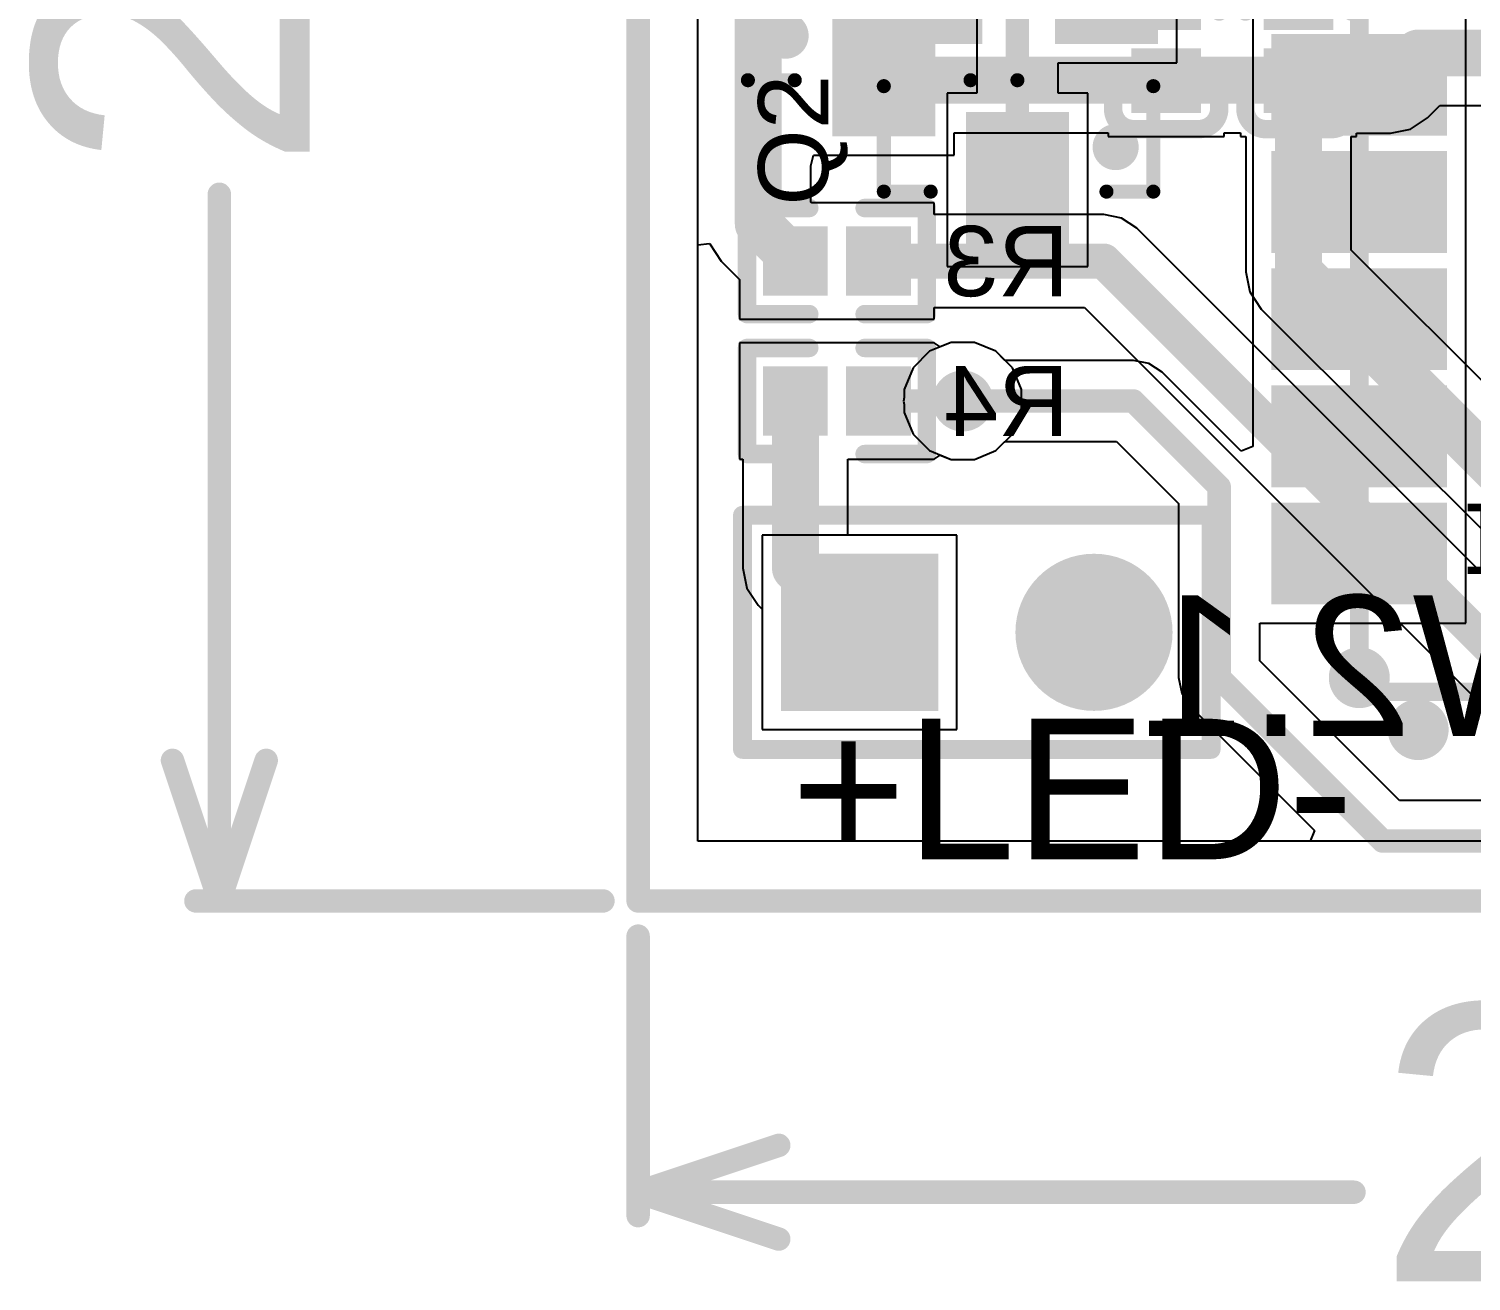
# Model space of a CAD drawing. Header units: millimetres. Extents: x -0.26 to 1.09, y -0.16 to 1.1.
# Drawn here: x -0.26 to 0.355, y -0.162 to 0.372 of the extents above; entities that cross this region are included whole.
import ezdxf

# ---------------------------------------------------------------- set-up
doc = ezdxf.new("R2010")
doc.units = ezdxf.units.MM
doc.header["$MEASUREMENT"] = 0
for name, color, linetype in [('BottomLayer', 5, 'Continuous'), ('BottomOverlay', 54, 'Continuous'), ('BottomPaste', 16, 'Continuous'), ('BottomSolder', 6, 'Continuous'), ('KeepOutLayer', 6, 'Continuous'), ('Mechanical2', 216, 'Continuous'), ('Mechanical3', 76, 'Continuous'), ('MultiLayer', 9, 'Continuous'), ('PadHoleLayer', 156, 'Continuous'), ('TopLayer', 1, 'Continuous'), ('TopOverlay', 2, 'Continuous'), ('TopPaste', 8, 'Continuous'), ('TopSolder', 216, 'Continuous'), ('ViaHoleLayer', 16, 'Continuous')]:
    doc.layers.add(name, color=color, linetype=linetype)
doc.styles.add('Arial', font='arial.ttf', dxfattribs={"height": 0.2})

# ---------------------------------------------------------------- blocks, each defined once
blk = doc.blocks.new('ESP_32S_3')
at = {"layer": 'TopLayer'}
for points in [[(-0.3488, -0.19856), (-0.28187, -0.19856), (-0.28187, -0.23399), (-0.3488, -0.23399)], [(-0.3488, -0.24856), (-0.28187, -0.24856), (-0.28187, -0.28399), (-0.3488, -0.28399)], [(-0.3488, -0.29856), (-0.28187, -0.29856), (-0.28187, -0.33399), (-0.3488, -0.33399)], [(-0.3488, -0.34856), (-0.28187, -0.34856), (-0.28187, -0.38399), (-0.3488, -0.38399)], [(-0.3488, -0.39856), (-0.28187, -0.39856), (-0.28187, -0.43399), (-0.3488, -0.43399)]]:
    blk.add_hatch(color=1, dxfattribs=at).paths.add_polyline_path(points)
at = {"layer": 'TopPaste'}
for points in [[(-0.3488, -0.19856), (-0.28187, -0.19856), (-0.28187, -0.23399), (-0.3488, -0.23399)], [(-0.3488, -0.24856), (-0.28187, -0.24856), (-0.28187, -0.28399), (-0.3488, -0.28399)], [(-0.3488, -0.29856), (-0.28187, -0.29856), (-0.28187, -0.33399), (-0.3488, -0.33399)], [(-0.3488, -0.34856), (-0.28187, -0.34856), (-0.28187, -0.38399), (-0.3488, -0.38399)], [(-0.3488, -0.39856), (-0.28187, -0.39856), (-0.28187, -0.43399), (-0.3488, -0.43399)]]:
    blk.add_hatch(color=8, dxfattribs=at).paths.add_polyline_path(points)
at = {"layer": 'TopSolder'}
for points in [[(-0.3528, -0.19456), (-0.27787, -0.19456), (-0.27787, -0.23799), (-0.3528, -0.23799)], [(-0.3528, -0.24456), (-0.27787, -0.24456), (-0.27787, -0.28799), (-0.3528, -0.28799)], [(-0.3528, -0.29456), (-0.27787, -0.29456), (-0.27787, -0.33799), (-0.3528, -0.33799)], [(-0.3528, -0.34456), (-0.27787, -0.34456), (-0.27787, -0.38799), (-0.3528, -0.38799)], [(-0.3528, -0.39456), (-0.27787, -0.39456), (-0.27787, -0.43799), (-0.3528, -0.43799)]]:
    blk.add_hatch(color=216, dxfattribs=at).paths.add_polyline_path(points)
at = {"layer": 'TopOverlay', "const_width": 0.00787}
for points in [[(-0.31533, -0.47533), (-0.31533, 0.52861)], [(-0.31533, -0.47533), (0.39333, -0.47533)]]:
    blk.add_lwpolyline(points, dxfattribs=at)
at = {"layer": 'TopOverlay', "const_width": 0.00394}
blk.add_lwpolyline([(-0.3173, -0.47533, 1), (-0.31336, -0.47533, 1)], format="xyb", close=True, dxfattribs=at)
blk.add_lwpolyline([(-0.3173, -0.47533, 1), (-0.31336, -0.47533, 1)], format="xyb", close=True, dxfattribs=at)
at = {"layer": 'Mechanical3'}
blk.add_text('IO14', height=0.03, rotation=360, dxfattribs=at).set_placement((-0.272, -0.425))
blk = doc.blocks.new('0402_B_8')
at = {"layer": 'BottomLayer'}
for points in [[(-0.02953, 0.0128), (-0.00591, 0.0128), (-0.00591, -0.0128), (-0.02953, -0.0128)], [(0.00591, 0.0128), (0.02953, 0.0128), (0.02953, -0.0128), (0.00591, -0.0128)]]:
    blk.add_hatch(color=5, dxfattribs=at).paths.add_polyline_path(points)
at = {"layer": 'BottomPaste'}
for points in [[(-0.02953, 0.0128), (-0.00591, 0.0128), (-0.00591, -0.0128), (-0.02953, -0.0128)], [(0.00591, 0.0128), (0.02953, 0.0128), (0.02953, -0.0128), (0.00591, -0.0128)]]:
    blk.add_hatch(color=16, dxfattribs=at).paths.add_polyline_path(points)
at = {"layer": 'BottomSolder'}
for points in [[(-0.03153, 0.0148), (-0.00391, 0.0148), (-0.00391, -0.0148), (-0.03153, -0.0148)], [(0.00391, 0.0148), (0.03153, 0.0148), (0.03153, -0.0148), (0.00391, -0.0148)]]:
    blk.add_hatch(color=6, dxfattribs=at).paths.add_polyline_path(points)
at = {"layer": 'BottomOverlay', "const_width": 0.00787}
for points in [[(-0.01181, 0.02264), (-0.03839, 0.02264)], [(-0.03839, 0.02264), (-0.03839, -0.02264)], [(0.03839, 0.02264), (0.01181, 0.02264)], [(0.03839, 0.02264), (0.03839, -0.02264)], [(-0.01181, -0.02264), (-0.03839, -0.02264)], [(0.03839, -0.02264), (0.01181, -0.02264)]]:
    blk.add_lwpolyline(points, dxfattribs=at)
at = {"layer": 'BottomOverlay', "const_width": 0.00394}
for points in [[(-0.04035, 0.02264, 1), (-0.03642, 0.02264, 1)], [(-0.04035, 0.02264, 1), (-0.03642, 0.02264, 1)], [(-0.01378, 0.02264, 1), (-0.00984, 0.02264, 1)], [(0.00984, 0.02264, 1), (0.01378, 0.02264, 1)], [(0.03642, 0.02264, 1), (0.04035, 0.02264, 1)], [(0.03642, 0.02264, 1), (0.04035, 0.02264, 1)], [(-0.04035, -0.02264, 1), (-0.03642, -0.02264, 1)], [(-0.04035, -0.02264, 1), (-0.03642, -0.02264, 1)], [(-0.01378, -0.02264, 1), (-0.00984, -0.02264, 1)], [(0.00984, -0.02264, 1), (0.01378, -0.02264, 1)], [(0.03642, -0.02264, 1), (0.04035, -0.02264, 1)], [(0.03642, -0.02264, 1), (0.04035, -0.02264, 1)]]:
    blk.add_lwpolyline(points, format="xyb", close=True, dxfattribs=at)
blk = doc.blocks.new('SOT_23_9')
at = {"layer": 'TopLayer'}
for points in [[(0.02, 0.105), (0.056, 0.105), (0.056, 0.055), (0.02, 0.055)], [(-0.018, 0.018), (0.018, 0.018), (0.018, -0.018), (-0.018, -0.018)], [(0.057, 0.018), (0.093, 0.018), (0.093, -0.018), (0.057, -0.018)]]:
    blk.add_hatch(color=1, dxfattribs=at).paths.add_polyline_path(points)
at = {"layer": 'TopPaste'}
for points in [[(0.02, 0.105), (0.056, 0.105), (0.056, 0.055), (0.02, 0.055)], [(-0.018, 0.018), (0.018, 0.018), (0.018, -0.018), (-0.018, -0.018)], [(0.057, 0.018), (0.093, 0.018), (0.093, -0.018), (0.057, -0.018)]]:
    blk.add_hatch(color=8, dxfattribs=at).paths.add_polyline_path(points)
at = {"layer": 'TopSolder'}
for points in [[(0.016, 0.109), (0.06, 0.109), (0.06, 0.051), (0.016, 0.051)], [(-0.022, 0.022), (0.022, 0.022), (0.022, -0.022), (-0.022, -0.022)], [(0.053, 0.022), (0.097, 0.022), (0.097, -0.022), (0.053, -0.022)]]:
    blk.add_hatch(color=216, dxfattribs=at).paths.add_polyline_path(points)
at = {"layer": 'TopOverlay', "const_width": 0.006}
for points in [[(-0.02, 0.085), (-0.02, 0.04)], [(0, 0.085), (-0.02, 0.085)], [(0.095, 0.085), (0.075, 0.085)], [(0.095, 0.085), (0.095, 0.04)], [(0.04, -0.005), (0.035, -0.005)]]:
    blk.add_lwpolyline(points, dxfattribs=at)
at = {"layer": 'TopOverlay'}
for points, const_width in [([(-0.0215, 0.085, 1), (-0.0185, 0.085, 1)], 0.003), ([(-0.0215, 0.085, 1), (-0.0185, 0.085, 1)], 0.003), ([(-0.0015, 0.085, 1), (0.0015, 0.085, 1)], 0.003), ([(0.0735, 0.085, 1), (0.0765, 0.085, 1)], 0.003), ([(0.0935, 0.085, 1), (0.0965, 0.085, 1)], 0.003), ([(0.0935, 0.085, 1), (0.0965, 0.085, 1)], 0.003), ([(0.001, 0.066, 1), (-0.00884, 0.066, 1)], 0.00984), ([(-0.0113, 0.066, 1), (-0.00638, 0.066, 1)], 0.00492), ([(-0.00146, 0.066, 1), (0.00346, 0.066, 1)], 0.00492), ([(-0.0215, 0.04, 1), (-0.0185, 0.04, 1)], 0.003), ([(0.0935, 0.04, 1), (0.0965, 0.04, 1)], 0.003), ([(0.0335, -0.005, 1), (0.0365, -0.005, 1)], 0.003), ([(0.0385, -0.005, 1), (0.0415, -0.005, 1)], 0.003)]:
    blk.add_lwpolyline(points, format="xyb", close=True, dxfattribs=dict(at, const_width=const_width))
blk = doc.blocks.new('HDR1X2_10')
at = {"layer": 'BottomLayer'}
blk.add_hatch(color=5, dxfattribs=at).paths.add_polyline_path([(-0.02953, 0.02953), (0.02953, 0.02953), (0.02953, -0.02953), (-0.02953, -0.02953)])
h = blk.add_hatch(color=5, dxfattribs=at)
edge = h.paths.add_edge_path()
edge.add_arc((0.1, 0), 0.02953, 0, 360)
at = {"layer": 'BottomSolder'}
blk.add_hatch(color=6, dxfattribs=at).paths.add_polyline_path([(-0.03353, 0.03353), (0.03353, 0.03353), (0.03353, -0.03353), (-0.03353, -0.03353)])
h = blk.add_hatch(color=6, dxfattribs=at)
edge = h.paths.add_edge_path()
edge.add_arc((0.1, 0), 0.03353, 0, 360)
at = {"layer": 'MultiLayer'}
blk.add_hatch(color=9, dxfattribs=at).paths.add_polyline_path([(-0.02953, 0.02953), (0.02953, 0.02953), (0.02953, -0.02953), (-0.02953, -0.02953)])
h = blk.add_hatch(color=9, dxfattribs=at)
edge = h.paths.add_edge_path()
edge.add_arc((0.1, 0), 0.02953, 0, 360)
at = {"layer": 'PadHoleLayer'}
h = blk.add_hatch(color=156, dxfattribs=at)
edge = h.paths.add_edge_path()
edge.add_arc((0, 0), 0.01772, 0, 360)
h = blk.add_hatch(color=156, dxfattribs=at)
edge = h.paths.add_edge_path()
edge.add_arc((0.1, 0), 0.01772, 0, 360)
at = {"layer": 'TopLayer'}
blk.add_hatch(color=1, dxfattribs=at).paths.add_polyline_path([(-0.02953, 0.02953), (0.02953, 0.02953), (0.02953, -0.02953), (-0.02953, -0.02953)])
h = blk.add_hatch(color=1, dxfattribs=at)
edge = h.paths.add_edge_path()
edge.add_arc((0.1, 0), 0.02953, 0, 360)
at = {"layer": 'TopSolder'}
blk.add_hatch(color=216, dxfattribs=at).paths.add_polyline_path([(-0.03353, 0.03353), (0.03353, 0.03353), (0.03353, -0.03353), (-0.03353, -0.03353)])
h = blk.add_hatch(color=216, dxfattribs=at)
edge = h.paths.add_edge_path()
edge.add_arc((0.1, 0), 0.03353, 0, 360)
at = {"layer": 'TopOverlay', "const_width": 0.008}
for points in [[(-0.05, -0.05), (-0.05, 0.05)], [(-0.05, 0.05), (0.15, 0.05)], [(0.15, -0.05), (0.15, 0.05)], [(-0.05, -0.05), (0.15, -0.05)]]:
    blk.add_lwpolyline(points, dxfattribs=at)
at = {"layer": 'TopOverlay', "const_width": 0.004}
for points in [[(-0.052, 0.05, 1), (-0.048, 0.05, 1)], [(-0.052, 0.05, 1), (-0.048, 0.05, 1)], [(0.148, 0.05, 1), (0.152, 0.05, 1)], [(0.148, 0.05, 1), (0.152, 0.05, 1)], [(-0.052, -0.05, 1), (-0.048, -0.05, 1)], [(-0.052, -0.05, 1), (-0.048, -0.05, 1)], [(0.148, -0.05, 1), (0.152, -0.05, 1)], [(0.148, -0.05, 1), (0.152, -0.05, 1)]]:
    blk.add_lwpolyline(points, format="xyb", close=True, dxfattribs=at)
blk = doc.blocks.new('0402_B_16')
at = {"layer": 'BottomLayer'}
for points in [[(-0.02953, 0.0128), (-0.00591, 0.0128), (-0.00591, -0.0128), (-0.02953, -0.0128)], [(0.00591, 0.0128), (0.02953, 0.0128), (0.02953, -0.0128), (0.00591, -0.0128)]]:
    blk.add_hatch(color=5, dxfattribs=at).paths.add_polyline_path(points)
at = {"layer": 'BottomPaste'}
for points in [[(-0.02953, 0.0128), (-0.00591, 0.0128), (-0.00591, -0.0128), (-0.02953, -0.0128)], [(0.00591, 0.0128), (0.02953, 0.0128), (0.02953, -0.0128), (0.00591, -0.0128)]]:
    blk.add_hatch(color=16, dxfattribs=at).paths.add_polyline_path(points)
at = {"layer": 'BottomSolder'}
for points in [[(-0.03153, 0.0148), (-0.00391, 0.0148), (-0.00391, -0.0148), (-0.03153, -0.0148)], [(0.00391, 0.0148), (0.03153, 0.0148), (0.03153, -0.0148), (0.00391, -0.0148)]]:
    blk.add_hatch(color=6, dxfattribs=at).paths.add_polyline_path(points)
at = {"layer": 'BottomOverlay', "const_width": 0.00787}
for points in [[(-0.03839, -0.02264), (-0.03839, 0.02264)], [(-0.03839, 0.02264), (-0.01181, 0.02264)], [(0.01181, 0.02264), (0.03839, 0.02264)], [(0.03839, -0.02264), (0.03839, 0.02264)], [(-0.03839, -0.02264), (-0.01181, -0.02264)], [(0.01181, -0.02264), (0.03839, -0.02264)]]:
    blk.add_lwpolyline(points, dxfattribs=at)
at = {"layer": 'BottomOverlay', "const_width": 0.00394}
for points in [[(-0.04035, 0.02264, 1), (-0.03642, 0.02264, 1)], [(-0.04035, 0.02264, 1), (-0.03642, 0.02264, 1)], [(-0.01378, 0.02264, 1), (-0.00984, 0.02264, 1)], [(0.00984, 0.02264, 1), (0.01378, 0.02264, 1)], [(0.03642, 0.02264, 1), (0.04035, 0.02264, 1)], [(0.03642, 0.02264, 1), (0.04035, 0.02264, 1)], [(-0.04035, -0.02264, 1), (-0.03642, -0.02264, 1)], [(-0.04035, -0.02264, 1), (-0.03642, -0.02264, 1)], [(-0.01378, -0.02264, 1), (-0.00984, -0.02264, 1)], [(0.00984, -0.02264, 1), (0.01378, -0.02264, 1)], [(0.03642, -0.02264, 1), (0.04035, -0.02264, 1)], [(0.03642, -0.02264, 1), (0.04035, -0.02264, 1)]]:
    blk.add_lwpolyline(points, format="xyb", close=True, dxfattribs=at)
blk = doc.blocks.new('SOT_23_B_17')
at = {"layer": 'BottomLayer'}
for points in [[(-0.018, 0.018), (0.018, 0.018), (0.018, -0.018), (-0.018, -0.018)], [(0.057, 0.018), (0.093, 0.018), (0.093, -0.018), (0.057, -0.018)], [(0.02, -0.055), (0.056, -0.055), (0.056, -0.105), (0.02, -0.105)]]:
    blk.add_hatch(color=5, dxfattribs=at).paths.add_polyline_path(points)
at = {"layer": 'BottomPaste'}
for points in [[(-0.018, 0.018), (0.018, 0.018), (0.018, -0.018), (-0.018, -0.018)], [(0.057, 0.018), (0.093, 0.018), (0.093, -0.018), (0.057, -0.018)], [(0.02, -0.055), (0.056, -0.055), (0.056, -0.105), (0.02, -0.105)]]:
    blk.add_hatch(color=16, dxfattribs=at).paths.add_polyline_path(points)
at = {"layer": 'BottomSolder'}
for points in [[(-0.022, 0.022), (0.022, 0.022), (0.022, -0.022), (-0.022, -0.022)], [(0.053, 0.022), (0.097, 0.022), (0.097, -0.022), (0.053, -0.022)], [(0.016, -0.051), (0.06, -0.051), (0.06, -0.109), (0.016, -0.109)]]:
    blk.add_hatch(color=6, dxfattribs=at).paths.add_polyline_path(points)
at = {"layer": 'BottomOverlay', "const_width": 0.006}
for points in [[(0.035, 0.005), (0.04, 0.005)], [(-0.02, -0.085), (-0.02, -0.04)], [(0.095, -0.085), (0.095, -0.04)], [(-0.02, -0.085), (0, -0.085)], [(0.075, -0.085), (0.095, -0.085)]]:
    blk.add_lwpolyline(points, dxfattribs=at)
at = {"layer": 'BottomOverlay'}
for points, const_width in [([(0.0335, 0.005, 1), (0.0365, 0.005, 1)], 0.003), ([(0.0385, 0.005, 1), (0.0415, 0.005, 1)], 0.003), ([(-0.0215, -0.04, 1), (-0.0185, -0.04, 1)], 0.003), ([(0.0935, -0.04, 1), (0.0965, -0.04, 1)], 0.003), ([(0.001, -0.066, 1), (-0.00884, -0.066, 1)], 0.00984), ([(-0.0113, -0.066, 1), (-0.00638, -0.066, 1)], 0.00492), ([(-0.00146, -0.066, 1), (0.00346, -0.066, 1)], 0.00492), ([(-0.0215, -0.085, 1), (-0.0185, -0.085, 1)], 0.003), ([(-0.0215, -0.085, 1), (-0.0185, -0.085, 1)], 0.003), ([(-0.0015, -0.085, 1), (0.0015, -0.085, 1)], 0.003), ([(0.0735, -0.085, 1), (0.0765, -0.085, 1)], 0.003), ([(0.0935, -0.085, 1), (0.0965, -0.085, 1)], 0.003), ([(0.0935, -0.085, 1), (0.0965, -0.085, 1)], 0.003)]:
    blk.add_lwpolyline(points, format="xyb", close=True, dxfattribs=dict(at, const_width=const_width))
blk = doc.blocks.new('0402C_B_19')
at = {"layer": 'BottomLayer'}
for points in [[(-0.02953, 0.0128), (-0.00591, 0.0128), (-0.00591, -0.0128), (-0.02953, -0.0128)], [(0.00591, 0.0128), (0.02953, 0.0128), (0.02953, -0.0128), (0.00591, -0.0128)]]:
    blk.add_hatch(color=5, dxfattribs=at).paths.add_polyline_path(points)
at = {"layer": 'BottomPaste'}
for points in [[(-0.02953, 0.0128), (-0.00591, 0.0128), (-0.00591, -0.0128), (-0.02953, -0.0128)], [(0.00591, 0.0128), (0.02953, 0.0128), (0.02953, -0.0128), (0.00591, -0.0128)]]:
    blk.add_hatch(color=16, dxfattribs=at).paths.add_polyline_path(points)
at = {"layer": 'BottomSolder'}
for points in [[(-0.03153, 0.0148), (-0.00391, 0.0148), (-0.00391, -0.0148), (-0.03153, -0.0148)], [(0.00391, 0.0148), (0.03153, 0.0148), (0.03153, -0.0148), (0.00391, -0.0148)]]:
    blk.add_hatch(color=6, dxfattribs=at).paths.add_polyline_path(points)
at = {"layer": 'BottomOverlay', "const_width": 0.00787}
for points in [[(-0.03839, 0.01398, -0.414214), (-0.02972, 0.02264)], [(0.02972, 0.02264, -0.414214), (0.03839, 0.01398)], [(-0.02972, -0.02264, -0.414214), (-0.03839, -0.01398)], [(0.03839, -0.01398, -0.414214), (0.02972, -0.02264)]]:
    blk.add_lwpolyline(points, format="xyb", dxfattribs=at)
at = {"layer": 'BottomOverlay', "const_width": 0.00394}
for points in [[(-0.03169, 0.02264, 1), (-0.02776, 0.02264, 1)], [(-0.0315, 0.02264, 1), (-0.02756, 0.02264, 1)], [(-0.01378, 0.02264, 1), (-0.00984, 0.02264, 1)], [(0.00984, 0.02264, 1), (0.01378, 0.02264, 1)], [(0.02756, 0.02264, 1), (0.0315, 0.02264, 1)], [(0.02776, 0.02264, 1), (0.03169, 0.02264, 1)], [(-0.04035, 0.01398, 1), (-0.03642, 0.01398, 1)], [(-0.04035, 0.01398, 1), (-0.03642, 0.01398, 1)], [(0.03642, 0.01398, 1), (0.04035, 0.01398, 1)], [(0.03642, 0.01398, 1), (0.04035, 0.01398, 1)], [(-0.04035, -0.01398, 1), (-0.03642, -0.01398, 1)], [(-0.04035, -0.01398, 1), (-0.03642, -0.01398, 1)], [(0.03642, -0.01398, 1), (0.04035, -0.01398, 1)], [(0.03642, -0.01398, 1), (0.04035, -0.01398, 1)], [(-0.03169, -0.02264, 1), (-0.02776, -0.02264, 1)], [(-0.0315, -0.02264, 1), (-0.02756, -0.02264, 1)], [(-0.01378, -0.02264, 1), (-0.00984, -0.02264, 1)], [(0.00984, -0.02264, 1), (0.01378, -0.02264, 1)], [(0.02756, -0.02264, 1), (0.0315, -0.02264, 1)], [(0.02776, -0.02264, 1), (0.03169, -0.02264, 1)]]:
    blk.add_lwpolyline(points, format="xyb", close=True, dxfattribs=at)
at = {"layer": 'BottomOverlay', "const_width": 0.00787}
for points in [[(-0.02953, 0.02264), (-0.01181, 0.02264)], [(0.01181, 0.02264), (0.02953, 0.02264)], [(-0.03839, 0.01398), (-0.03839, -0.01398)], [(0.03839, 0.01398), (0.03839, -0.01398)], [(-0.02953, -0.02264), (-0.01181, -0.02264)], [(0.01181, -0.02264), (0.02953, -0.02264)]]:
    blk.add_lwpolyline(points, dxfattribs=at)
blk = doc.blocks.new('0402C_B_20')
at = {"layer": 'BottomLayer'}
for points in [[(-0.02953, 0.0128), (-0.00591, 0.0128), (-0.00591, -0.0128), (-0.02953, -0.0128)], [(0.00591, 0.0128), (0.02953, 0.0128), (0.02953, -0.0128), (0.00591, -0.0128)]]:
    blk.add_hatch(color=5, dxfattribs=at).paths.add_polyline_path(points)
at = {"layer": 'BottomPaste'}
for points in [[(-0.02953, 0.0128), (-0.00591, 0.0128), (-0.00591, -0.0128), (-0.02953, -0.0128)], [(0.00591, 0.0128), (0.02953, 0.0128), (0.02953, -0.0128), (0.00591, -0.0128)]]:
    blk.add_hatch(color=16, dxfattribs=at).paths.add_polyline_path(points)
at = {"layer": 'BottomSolder'}
for points in [[(-0.03153, 0.0148), (-0.00391, 0.0148), (-0.00391, -0.0148), (-0.03153, -0.0148)], [(0.00391, 0.0148), (0.03153, 0.0148), (0.03153, -0.0148), (0.00391, -0.0148)]]:
    blk.add_hatch(color=6, dxfattribs=at).paths.add_polyline_path(points)
at = {"layer": 'BottomOverlay', "const_width": 0.00787}
for points in [[(-0.03839, 0.01398, -0.414214), (-0.02972, 0.02264)], [(0.02972, 0.02264, -0.414214), (0.03839, 0.01398)], [(-0.02972, -0.02264, -0.414214), (-0.03839, -0.01398)], [(0.03839, -0.01398, -0.414214), (0.02972, -0.02264)]]:
    blk.add_lwpolyline(points, format="xyb", dxfattribs=at)
at = {"layer": 'BottomOverlay', "const_width": 0.00394}
for points in [[(-0.03169, 0.02264, 1), (-0.02776, 0.02264, 1)], [(-0.0315, 0.02264, 1), (-0.02756, 0.02264, 1)], [(-0.01378, 0.02264, 1), (-0.00984, 0.02264, 1)], [(0.00984, 0.02264, 1), (0.01378, 0.02264, 1)], [(0.02756, 0.02264, 1), (0.0315, 0.02264, 1)], [(0.02776, 0.02264, 1), (0.03169, 0.02264, 1)], [(-0.04035, 0.01398, 1), (-0.03642, 0.01398, 1)], [(-0.04035, 0.01398, 1), (-0.03642, 0.01398, 1)], [(0.03642, 0.01398, 1), (0.04035, 0.01398, 1)], [(0.03642, 0.01398, 1), (0.04035, 0.01398, 1)], [(-0.04035, -0.01398, 1), (-0.03642, -0.01398, 1)], [(-0.04035, -0.01398, 1), (-0.03642, -0.01398, 1)], [(0.03642, -0.01398, 1), (0.04035, -0.01398, 1)], [(0.03642, -0.01398, 1), (0.04035, -0.01398, 1)], [(-0.03169, -0.02264, 1), (-0.02776, -0.02264, 1)], [(-0.0315, -0.02264, 1), (-0.02756, -0.02264, 1)], [(-0.01378, -0.02264, 1), (-0.00984, -0.02264, 1)], [(0.00984, -0.02264, 1), (0.01378, -0.02264, 1)], [(0.02756, -0.02264, 1), (0.0315, -0.02264, 1)], [(0.02776, -0.02264, 1), (0.03169, -0.02264, 1)]]:
    blk.add_lwpolyline(points, format="xyb", close=True, dxfattribs=at)
at = {"layer": 'BottomOverlay', "const_width": 0.00787}
for points in [[(-0.02953, 0.02264), (-0.01181, 0.02264)], [(0.01181, 0.02264), (0.02953, 0.02264)], [(-0.03839, 0.01398), (-0.03839, -0.01398)], [(0.03839, 0.01398), (0.03839, -0.01398)], [(-0.02953, -0.02264), (-0.01181, -0.02264)], [(0.01181, -0.02264), (0.02953, -0.02264)]]:
    blk.add_lwpolyline(points, dxfattribs=at)

msp = doc.modelspace()

# ---------------------------------------------------------------- hatches: boundary and pattern name
at = {"layer": 'BottomLayer'}
h = msp.add_hatch(color=5, dxfattribs=at)
edge = h.paths.add_edge_path()
edge.add_arc((0.13852, 0.21337), 0.013, 0, 360)
h = msp.add_hatch(color=5, dxfattribs=at)
edge = h.paths.add_edge_path()
edge.add_arc((0.30773, 0.0953), 0.013, 0, 360)
h = msp.add_hatch(color=5, dxfattribs=at)
edge = h.paths.add_edge_path()
edge.add_arc((0.33285, 0.07312), 0.013, 0, 360)
at = {"layer": 'TopLayer'}
h = msp.add_hatch(color=1, dxfattribs=at)
edge = h.paths.add_edge_path()
edge.add_arc((0.13852, 0.21337), 0.013, 0, 360)
h = msp.add_hatch(color=1, dxfattribs=at)
edge = h.paths.add_edge_path()
edge.add_arc((0.30773, 0.0953), 0.013, 0, 360)
h = msp.add_hatch(color=1, dxfattribs=at)
edge = h.paths.add_edge_path()
edge.add_arc((0.33285, 0.07312), 0.013, 0, 360)
at = {"layer": 'ViaHoleLayer'}
h = msp.add_hatch(color=16, dxfattribs=at)
edge = h.paths.add_edge_path()
edge.add_arc((0.13852, 0.21337), 0.0065, 0, 360)
h = msp.add_hatch(color=16, dxfattribs=at)
edge = h.paths.add_edge_path()
edge.add_arc((0.30773, 0.0953), 0.0065, 0, 360)
h = msp.add_hatch(color=16, dxfattribs=at)
edge = h.paths.add_edge_path()
edge.add_arc((0.33285, 0.07312), 0.0065, 0, 360)

# ---------------------------------------------------------------- linework, layer by layer
at = {"layer": 'BottomLayer'}
for p, q in [((0.3369, 0.33422), (0.34214, 0.33946)), ((0.34214, 0.33946), (0.35959, 0.33946)), ((0.32962, 0.32936), (0.3369, 0.33422)), ((0.13484, 0.31828), (0.13484, 0.32785)), ((0.13484, 0.32785), (0.20052, 0.32785)), ((0.20052, 0.32785), (0.20052, 0.32627)), ((0.20052, 0.32627), (0.25011, 0.32627)), ((0.25011, 0.32627), (0.25011, 0.32785)), ((0.25011, 0.32785), (0.25699, 0.32785)), ((0.25699, 0.32785), (0.25699, 0.32627)), ((0.25699, 0.32627), (0.25935, 0.32627)), ((0.25935, 0.32627), (0.25935, 0.26849)), ((0.30422, 0.27778), (0.30422, 0.32627)), ((0.30422, 0.32627), (0.30658, 0.32627)), ((0.30658, 0.32627), (0.30658, 0.32765)), ((0.30658, 0.32765), (0.32103, 0.32765)), ((0.32103, 0.32765), (0.32962, 0.32936)), ((0.07368, 0.31376), (0.07484, 0.31828)), ((0.07484, 0.31828), (0.13484, 0.31828)), ((0.07368, 0.29825), (0.07368, 0.31376)), ((0.07405, 0.29789), (0.07368, 0.29825)), ((0.12636, 0.29789), (0.07405, 0.29789)), ((0.12636, 0.29297), (0.12636, 0.29789)), ((0.19868, 0.29297), (0.12636, 0.29297)), ((0.20629, 0.29146), (0.19868, 0.29297)), ((0.21274, 0.28715), (0.20629, 0.29146)), ((0.42027, 0.07962), (0.21274, 0.28715)), ((0.02549, 0.28007), (0.03049, 0.28056)), ((0.02549, 0.02549), (0.02549, 0.28007)), ((0.03049, 0.28056), (0.03053, 0.28038)), ((0.03053, 0.28038), (0.03539, 0.2731)), ((0.47033, 0.11167), (0.30422, 0.27778)), ((0.03539, 0.2731), (0.04331, 0.26518)), ((0.04331, 0.26518), (0.04331, 0.2483)), ((0.25935, 0.26849), (0.26106, 0.25991)), ((0.26106, 0.25991), (0.26592, 0.25263)), ((0.12636, 0.2483), (0.12636, 0.25321)), ((0.12636, 0.25321), (0.19045, 0.25321)), ((0.19045, 0.25321), (0.39798, 0.04568)), ((0.26592, 0.25263), (0.43431, 0.08424)), ((0.04331, 0.2483), (0.12636, 0.2483)), ((0.12636, 0.23817), (0.04331, 0.23817)), ((0.04331, 0.23817), (0.04331, 0.18858)), ((0.12892, 0.23646), (0.12636, 0.23817)), ((0.12636, 0.23817), (0.12636, 0.23817)), ((0.13355, 0.23837), (0.12892, 0.23646)), ((0.14349, 0.23837), (0.13355, 0.23837)), ((0.15268, 0.23457), (0.14349, 0.23837)), ((0.15971, 0.22753), (0.15268, 0.23457)), ((0.16352, 0.21834), (0.15971, 0.22753)), ((0.16352, 0.2084), (0.16352, 0.21834)), ((0.15971, 0.19921), (0.16352, 0.2084)), ((0.15268, 0.19218), (0.15971, 0.19921)), ((0.14349, 0.18837), (0.15268, 0.19218)), ((0.04331, 0.18858), (0.04469, 0.18858)), ((0.04469, 0.18858), (0.04469, 0.14205)), ((0.08955, 0.15618), (0.08955, 0.18858)), ((0.08955, 0.18858), (0.12636, 0.18858)), ((0.12636, 0.18858), (0.12892, 0.19029)), ((0.12636, 0.18858), (0.12636, 0.18858)), ((0.12892, 0.19029), (0.13355, 0.18837)), ((0.13355, 0.18837), (0.14349, 0.18837)), ((0.13605, 0.15618), (0.08955, 0.15618)), ((0.13605, 0.07312), (0.13605, 0.15618)), ((0.04469, 0.14205), (0.0464, 0.13347)), ((0.0464, 0.13347), (0.05126, 0.12619)), ((0.05126, 0.12619), (0.05299, 0.12446)), ((0.05299, 0.12446), (0.05299, 0.07312)), ((0.05299, 0.07312), (0.13605, 0.07312)), ((1.05603, 0.02549), (0.02549, 0.02549))]:
    msp.add_line(p, q, dxfattribs=at)
for points, const_width in [([(0.05125, 0.28896), (0.05125, 0.4197)], 0.02), ([(0.32103, 0.35008), (0.33285, 0.36189)], 0.02), ([(0.33285, 0.36189), (0.40309, 0.36189)], 0.02), ([(0.10484, 0.35528), (0.10984, 0.35028)], 0.02), ([(0.10984, 0.35028), (0.28179, 0.35028)], 0.02), ([(0.28179, 0.35008), (0.32103, 0.35008)], 0.02), ([(0.28179, 0.26849), (0.28179, 0.35008)], 0.02), ([(0.05125, 0.28896), (0.06432, 0.27589)], 0.02), ([(0.06432, 0.27589), (0.06531, 0.27589)], 0.02), ([(0.06531, 0.27589), (0.06712, 0.27408)], 0.02), ([(0.06712, 0.27309), (0.06712, 0.27408)], 0.02), ([(0.10255, 0.27309), (0.19868, 0.27309)], 0.015), ([(0.19868, 0.27309), (0.41204, 0.05974)], 0.015), ([(0.28179, 0.26849), (0.46104, 0.08924)], 0.02), ([(0.06712, 0.14205), (0.06712, 0.21337)], 0.02), ([(0.10255, 0.21337), (0.13852, 0.21337)], 0.01), ([(0.06712, 0.14205), (0.09452, 0.11465)], 0.02)]:
    msp.add_lwpolyline(points, dxfattribs=dict(at, const_width=const_width))
for points, const_width in [([(0.32784, 0.36189, 1), (0.33785, 0.36189, 1)], 0.01), ([(0.32784, 0.36189, 1), (0.33785, 0.36189, 1)], 0.01), ([(0.09984, 0.35528, 1), (0.10984, 0.35528, 1)], 0.01), ([(0.10484, 0.35028, 1), (0.11484, 0.35028, 1)], 0.01), ([(0.10484, 0.35028, 1), (0.11484, 0.35028, 1)], 0.01), ([(0.27679, 0.35028, 1), (0.28679, 0.35028, 1)], 0.01), ([(0.27679, 0.35008, 1), (0.28679, 0.35008, 1)], 0.01), ([(0.27679, 0.35008, 1), (0.28679, 0.35008, 1)], 0.01), ([(0.31603, 0.35008, 1), (0.32603, 0.35008, 1)], 0.01), ([(0.31603, 0.35008, 1), (0.32603, 0.35008, 1)], 0.01), ([(0.04625, 0.28896, 1), (0.05625, 0.28896, 1)], 0.01), ([(0.04625, 0.28896, 1), (0.05625, 0.28896, 1)], 0.01), ([(0.05932, 0.27589, 1), (0.06932, 0.27589, 1)], 0.01), ([(0.05932, 0.27589, 1), (0.06932, 0.27589, 1)], 0.01), ([(0.06031, 0.27589, 1), (0.07031, 0.27589, 1)], 0.01), ([(0.06031, 0.27589, 1), (0.07031, 0.27589, 1)], 0.01), ([(0.06212, 0.27408, 1), (0.07212, 0.27408, 1)], 0.01), ([(0.06212, 0.27408, 1), (0.07212, 0.27408, 1)], 0.01), ([(0.06212, 0.27309, 1), (0.07212, 0.27309, 1)], 0.01), ([(0.0988, 0.27309, 1), (0.1063, 0.27309, 1)], 0.0075), ([(0.19493, 0.27309, 1), (0.20243, 0.27309, 1)], 0.0075), ([(0.19493, 0.27309, 1), (0.20243, 0.27309, 1)], 0.0075), ([(0.27679, 0.26849, 1), (0.28679, 0.26849, 1)], 0.01), ([(0.27679, 0.26849, 1), (0.28679, 0.26849, 1)], 0.01), ([(0.06212, 0.21337, 1), (0.07212, 0.21337, 1)], 0.01), ([(0.10005, 0.21337, 1), (0.10505, 0.21337, 1)], 0.005), ([(0.13602, 0.21337, 1), (0.14102, 0.21337, 1)], 0.005), ([(0.06212, 0.14205, 1), (0.07212, 0.14205, 1)], 0.01), ([(0.06212, 0.14205, 1), (0.07212, 0.14205, 1)], 0.01), ([(0.08952, 0.11465, 1), (0.09952, 0.11465, 1)], 0.01)]:
    msp.add_lwpolyline(points, format="xyb", close=True, dxfattribs=dict(at, const_width=const_width))
at = {"layer": 'KeepOutLayer', "const_width": 0.01}
for points in [[(0, 1.0738), (0, 0)], [(0, 0), (1.08152, 0)]]:
    msp.add_lwpolyline(points, dxfattribs=at)
at = {"layer": 'KeepOutLayer', "const_width": 0.005}
msp.add_lwpolyline([(-0.0025, 0, 1), (0.0025, 0, 1)], format="xyb", close=True, dxfattribs=at)
msp.add_lwpolyline([(-0.0025, 0, 1), (0.0025, 0, 1)], format="xyb", close=True, dxfattribs=at)
at = {"layer": 'Mechanical2', "const_width": 0.01}
for points in [[(-0.1787, 0), (-0.1787, 0.30161)], [(-0.1987, 0.06), (-0.1787, 0)], [(-0.1787, 0), (-0.1587, 0.06)], [(-0.1887, 0), (-0.015, 0)], [(0, -0.1343), (0, -0.015)], [(0, -0.1243), (0.06, -0.1043)], [(0, -0.1243), (0.06, -0.1443)], [(0, -0.1243), (0.30547, -0.1243)]]:
    msp.add_lwpolyline(points, dxfattribs=at)
at = {"layer": 'Mechanical2', "const_width": 0.005}
for points in [[(-0.1812, 0.30161, 1), (-0.1762, 0.30161, 1)], [(-0.2012, 0.06, 1), (-0.1962, 0.06, 1)], [(-0.1612, 0.06, 1), (-0.1562, 0.06, 1)], [(-0.1912, 0, 1), (-0.1862, 0, 1)], [(-0.1812, 0, 1), (-0.1762, 0, 1)], [(-0.1812, 0, 1), (-0.1762, 0, 1)], [(-0.1812, 0, 1), (-0.1762, 0, 1)], [(-0.0175, 0, 1), (-0.0125, 0, 1)], [(-0.0025, -0.015, 1), (0.0025, -0.015, 1)], [(0.0575, -0.1043, 1), (0.0625, -0.1043, 1)], [(-0.0025, -0.1243, 1), (0.0025, -0.1243, 1)], [(-0.0025, -0.1243, 1), (0.0025, -0.1243, 1)], [(-0.0025, -0.1243, 1), (0.0025, -0.1243, 1)], [(0.30297, -0.1243, 1), (0.30797, -0.1243, 1)], [(-0.0025, -0.1343, 1), (0.0025, -0.1343, 1)], [(0.0575, -0.1443, 1), (0.0625, -0.1443, 1)]]:
    msp.add_lwpolyline(points, format="xyb", close=True, dxfattribs=at)
at = {"layer": 'TopLayer'}
for p, q in [((0.02549, 0.02549), (0.02549, 0.56377)), ((0.1445, 0.42328), (0.1445, 0.34474)), ((0.26227, 0.41858), (0.26227, 0.36858)), ((0.3532, 0.36858), (0.3532, 0.41858)), ((0.22984, 0.35774), (0.22984, 0.41774)), ((0.26227, 0.36858), (0.26227, 0.31858)), ((0.3532, 0.31858), (0.3532, 0.36858)), ((0.17917, 0.34474), (0.17917, 0.35774)), ((0.17917, 0.35774), (0.22984, 0.35774)), ((0.1445, 0.34474), (0.13184, 0.34474)), ((0.13184, 0.34474), (0.13184, 0.27074)), ((0.19184, 0.34474), (0.17917, 0.34474)), ((0.19184, 0.27074), (0.19184, 0.34474)), ((0.26227, 0.31858), (0.26227, 0.26858)), ((0.3532, 0.26858), (0.3532, 0.31858)), ((0.13184, 0.27074), (0.19184, 0.27074)), ((0.26227, 0.26858), (0.26227, 0.21858)), ((0.3532, 0.21858), (0.3532, 0.26858)), ((0.12436, 0.23457), (0.11733, 0.22753)), ((0.13355, 0.23837), (0.12436, 0.23457)), ((0.14349, 0.23837), (0.13355, 0.23837)), ((0.15268, 0.23457), (0.14349, 0.23837)), ((0.15654, 0.2307), (0.15268, 0.23457)), ((0.21134, 0.2307), (0.15654, 0.2307)), ((0.21797, 0.22938), (0.21134, 0.2307)), ((0.22359, 0.22563), (0.21797, 0.22938)), ((0.11733, 0.22753), (0.11352, 0.21834)), ((0.25727, 0.19195), (0.22359, 0.22563)), ((0.11352, 0.21834), (0.11352, 0.21488)), ((0.26227, 0.21858), (0.26227, 0.19402)), ((0.3532, 0.16858), (0.3532, 0.21858)), ((0.11352, 0.21488), (0.11322, 0.21337)), ((0.11322, 0.21337), (0.11352, 0.21186)), ((0.11352, 0.21186), (0.11352, 0.2084)), ((0.11352, 0.2084), (0.11733, 0.19921)), ((0.11733, 0.19921), (0.12436, 0.19218)), ((0.12436, 0.19218), (0.13355, 0.18837)), ((0.14349, 0.18837), (0.15268, 0.19218)), ((0.15268, 0.19218), (0.15654, 0.19604)), ((0.15654, 0.19604), (0.20416, 0.19604)), ((0.20416, 0.19604), (0.23062, 0.16958)), ((0.26227, 0.19402), (0.25727, 0.19195)), ((0.13355, 0.18837), (0.14349, 0.18837)), ((0.23062, 0.16958), (0.23062, 0.0953)), ((0.3532, 0.11858), (0.3532, 0.16858)), ((0.13605, 0.15618), (0.05299, 0.15618)), ((0.05299, 0.15618), (0.05299, 0.07312)), ((0.13605, 0.07312), (0.13605, 0.15618)), ((0.26529, 0.10248), (0.26529, 0.11858)), ((0.26529, 0.11858), (0.3532, 0.11858)), ((0.32484, 0.04292), (0.26529, 0.10248)), ((0.23062, 0.0953), (0.23194, 0.08866)), ((0.23194, 0.08866), (0.2357, 0.08304)), ((0.2357, 0.08304), (0.28863, 0.03011)), ((0.05299, 0.07312), (0.13605, 0.07312)), ((0.45274, 0.04292), (0.32484, 0.04292)), ((0.28671, 0.02549), (0.02549, 0.02549)), ((0.28863, 0.03011), (0.28671, 0.02549))]:
    msp.add_line(p, q, dxfattribs=at)
at = {"layer": 'TopLayer', "const_width": 0.01}
for points in [[(0.16184, 0.30774), (0.16184, 0.4932)], [(0.13055, 0.21337), (0.13852, 0.21337)], [(0.13852, 0.21337), (0.21134, 0.21337)], [(0.21134, 0.21337), (0.24795, 0.17676)], [(0.24795, 0.0953), (0.24795, 0.17676)], [(0.24795, 0.0953), (0.31766, 0.02559)], [(0.31766, 0.02559), (0.87933, 0.02559)]]:
    msp.add_lwpolyline(points, dxfattribs=at)
at = {"layer": 'TopLayer', "const_width": 0.005}
for points in [[(0.15934, 0.30774, 1), (0.16434, 0.30774, 1)], [(0.12805, 0.21337, 1), (0.13305, 0.21337, 1)], [(0.13602, 0.21337, 1), (0.14102, 0.21337, 1)], [(0.13602, 0.21337, 1), (0.14102, 0.21337, 1)], [(0.20884, 0.21337, 1), (0.21384, 0.21337, 1)], [(0.20884, 0.21337, 1), (0.21384, 0.21337, 1)], [(0.24545, 0.17676, 1), (0.25045, 0.17676, 1)], [(0.24545, 0.17676, 1), (0.25045, 0.17676, 1)], [(0.24545, 0.0953, 1), (0.25045, 0.0953, 1)], [(0.24545, 0.0953, 1), (0.25045, 0.0953, 1)], [(0.31516, 0.02559, 1), (0.32016, 0.02559, 1)], [(0.31516, 0.02559, 1), (0.32016, 0.02559, 1)]]:
    msp.add_lwpolyline(points, format="xyb", close=True, dxfattribs=at)

# ---------------------------------------------------------------- block references
for name, p in [('ESP_32S_3', (0.62306, 0.56457)), ('SOT_23_B_17', (0.06684, 0.43528)), ('0402_B_16', (0.08484, 0.27309)), ('HDR1X2_10', (0.09452, 0.11465))]:
    msp.add_blockref(name, p)
for name, p, rotation in [('SOT_23_9', (0.19984, 0.38774), 180), ('0402C_B_20', (0.22531, 0.3678), 90), ('0402C_B_19', (0.28179, 0.3678), 90), ('0402_B_8', (0.08484, 0.21337), 180)]:
    msp.add_blockref(name, p, dxfattribs=dict(rotation=rotation))

# ---------------------------------------------------------------- texts
at = {"layer": 'BottomOverlay', "style": 'Arial', "text_generation_flag": 2}
for s, height, p in [('R3', 0.03, (0.18389, 0.2581)), ('R4', 0.03, (0.18389, 0.19838)), ('IMU.B_HW2.1', 0.06, (0.74952, 0.07039))]:
    msp.add_text(s, height=height, dxfattribs=at).set_placement(p)
at = {"layer": 'Mechanical2', "style": 'Arial'}
msp.add_text('27.28mm', height=0.11811, rotation=90, dxfattribs=at).set_placement((-0.14012, 0.31153))
msp.add_text('27.47mm', height=0.11811, dxfattribs=at).set_placement((0.31539, -0.16227))
at = {"layer": 'TopOverlay', "style": 'Arial'}
for s, height, rotation, p in [('Q2', 0.03, 90, (0.0812, 0.29675)), ('+LED-', 0.06, 360, (0.06531, 0.01779))]:
    msp.add_text(s, height=height, rotation=rotation, dxfattribs=at).set_placement(p)

doc.saveas('drawing.dxf')
